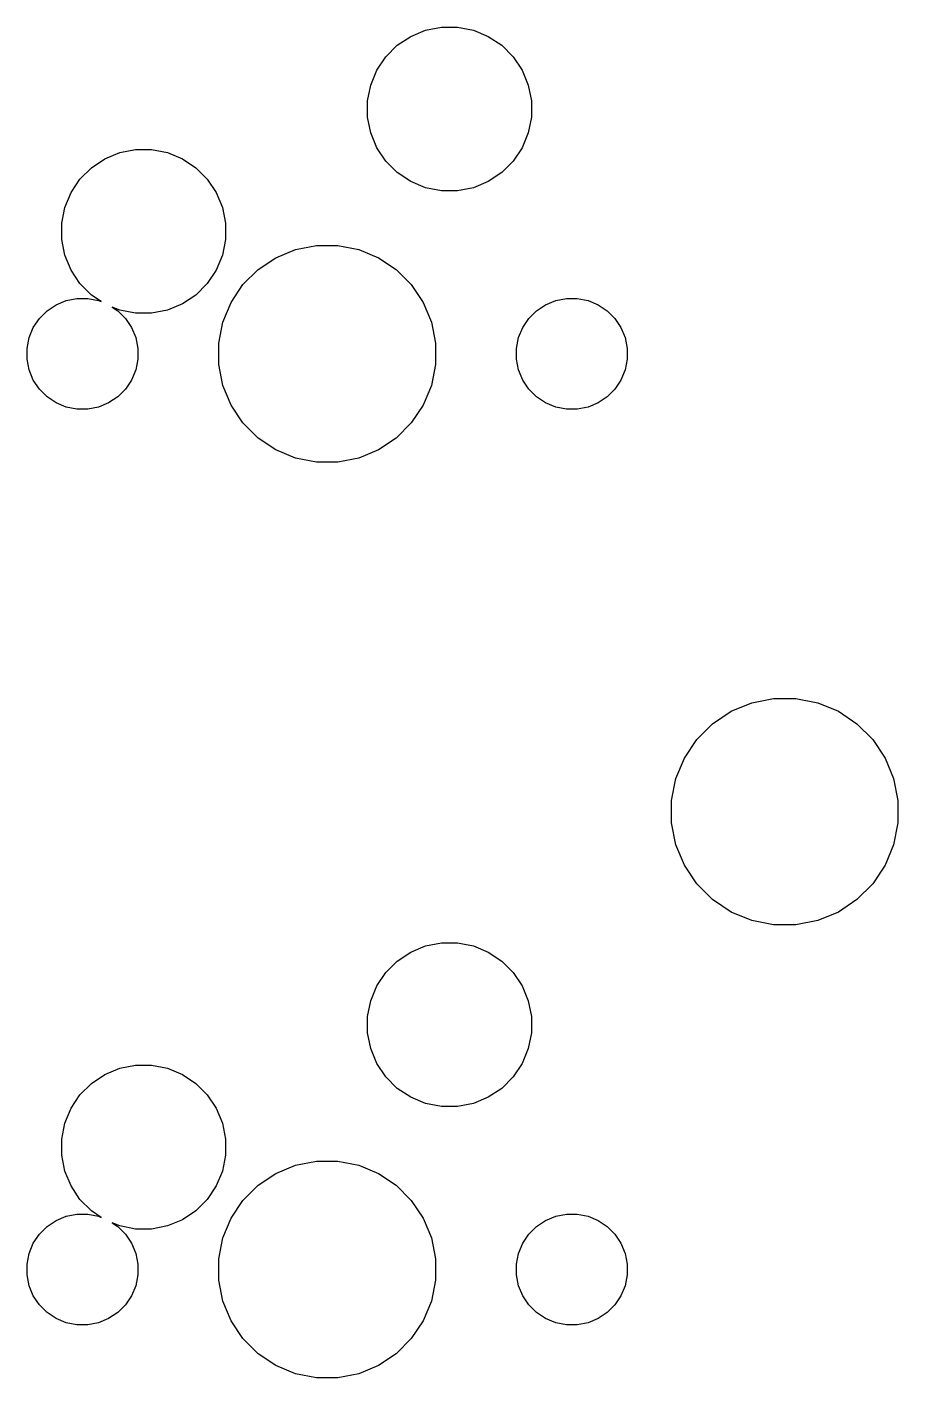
# Model space of a CAD drawing. Extents: x 0.5 to 11.1, y -4 to -0.8.
# Drawn here: x 0.546 to 1.258, y -2.245 to -1.142 of the extents above; entities that cross this region are included whole.
import ezdxf

# ---------------------------------------------------------------- set-up
doc = ezdxf.new("R2010")
doc.units = 0
doc.header["$MEASUREMENT"] = 0
doc.layers.add('BLACK', color=7, linetype='CONTINUOUS')

msp = doc.modelspace()

# ---------------------------------------------------------------- linework, layer by layer
at = {"layer": 'BLACK', "linetype": 'CONTINUOUS'}
for p, q in [((0.859931, -1.14935), (0.872111, -1.1443)), ((0.872111, -1.1443), (0.885042, -1.14173)), ((0.885042, -1.14173), (0.898226, -1.14173)), ((0.898226, -1.14173), (0.911156, -1.1443)), ((0.911156, -1.1443), (0.923337, -1.14935)), ((0.839647, -1.166), (0.848969, -1.15667)), ((0.848969, -1.15667), (0.859931, -1.14935)), ((0.923337, -1.14935), (0.934299, -1.15667)), ((0.934299, -1.15667), (0.943621, -1.166)), ((0.832322, -1.17696), (0.839647, -1.166)), ((0.943621, -1.166), (0.950946, -1.17696)), ((0.827277, -1.18914), (0.832322, -1.17696)), ((0.950946, -1.17696), (0.955991, -1.18914)), ((0.824705, -1.20207), (0.827277, -1.18914)), ((0.955991, -1.18914), (0.958563, -1.20207)), ((0.824705, -1.21525), (0.824705, -1.20207)), ((0.958563, -1.20207), (0.958563, -1.21525)), ((0.827277, -1.22818), (0.824705, -1.21525)), ((0.958563, -1.21525), (0.955991, -1.22818)), ((0.832322, -1.24036), (0.827277, -1.22818)), ((0.955991, -1.22818), (0.950946, -1.24036)), ((0.609931, -1.24935), (0.622111, -1.2443)), ((0.622111, -1.2443), (0.635042, -1.24173)), ((0.635042, -1.24173), (0.648226, -1.24173)), ((0.648226, -1.24173), (0.661156, -1.2443)), ((0.661156, -1.2443), (0.673337, -1.24935)), ((0.839647, -1.25133), (0.832322, -1.24036)), ((0.950946, -1.24036), (0.943621, -1.25133)), ((0.589647, -1.266), (0.598969, -1.25667)), ((0.598969, -1.25667), (0.609931, -1.24935)), ((0.673337, -1.24935), (0.684299, -1.25667)), ((0.684299, -1.25667), (0.693621, -1.266)), ((0.848969, -1.26065), (0.839647, -1.25133)), ((0.943621, -1.25133), (0.934299, -1.26065)), ((0.582322, -1.27696), (0.589647, -1.266)), ((0.693621, -1.266), (0.700946, -1.27696)), ((0.859931, -1.26797), (0.848969, -1.26065)), ((0.872111, -1.27302), (0.859931, -1.26797)), ((0.923337, -1.26797), (0.911156, -1.27302)), ((0.934299, -1.26065), (0.923337, -1.26797)), ((0.577277, -1.28914), (0.582322, -1.27696)), ((0.700946, -1.27696), (0.705991, -1.28914)), ((0.885042, -1.27559), (0.872111, -1.27302)), ((0.898226, -1.27559), (0.885042, -1.27559)), ((0.911156, -1.27302), (0.898226, -1.27559)), ((0.574705, -1.30207), (0.577277, -1.28914)), ((0.705991, -1.28914), (0.708563, -1.30207)), ((0.574705, -1.31525), (0.574705, -1.30207)), ((0.708563, -1.30207), (0.708563, -1.31525)), ((0.577277, -1.32818), (0.574705, -1.31525)), ((0.708563, -1.31525), (0.705991, -1.32818)), ((0.749674, -1.33016), (0.765795, -1.32348)), ((0.765795, -1.32348), (0.782909, -1.32008)), ((0.782909, -1.32008), (0.800359, -1.32008)), ((0.800359, -1.32008), (0.817472, -1.32348)), ((0.817472, -1.32348), (0.833594, -1.33016)), ((0.582322, -1.34036), (0.577277, -1.32818)), ((0.705991, -1.32818), (0.700946, -1.34036)), ((0.735166, -1.33985), (0.749674, -1.33016)), ((0.833594, -1.33016), (0.848102, -1.33985)), ((0.589647, -1.35133), (0.582322, -1.34036)), ((0.700946, -1.34036), (0.693621, -1.35133)), ((0.722827, -1.35219), (0.735166, -1.33985)), ((0.848102, -1.33985), (0.860441, -1.35219)), ((0.598969, -1.36065), (0.589647, -1.35133)), ((0.693621, -1.35133), (0.684299, -1.36065)), ((0.713133, -1.3667), (0.722827, -1.35219)), ((0.860441, -1.35219), (0.870135, -1.3667)), ((0.570188, -1.36854), (0.578427, -1.36513)), ((0.578427, -1.36513), (0.587175, -1.36339)), ((0.587175, -1.36339), (0.596093, -1.36339)), ((0.596093, -1.36339), (0.60484, -1.36513)), ((0.607022, -1.36603), (0.598969, -1.36065)), ((0.60484, -1.36513), (0.607022, -1.36603)), ((0.673337, -1.36797), (0.661156, -1.37302)), ((0.684299, -1.36065), (0.673337, -1.36797)), ((0.706455, -1.38282), (0.713133, -1.3667)), ((0.870135, -1.3667), (0.876812, -1.38282)), ((0.970188, -1.36854), (0.978427, -1.36513)), ((0.978427, -1.36513), (0.987175, -1.36339)), ((0.987175, -1.36339), (0.996093, -1.36339)), ((0.996093, -1.36339), (1.00484, -1.36513)), ((1.00484, -1.36513), (1.01308, -1.36854)), ((0.556466, -1.3798), (0.562772, -1.37349)), ((0.562772, -1.37349), (0.570188, -1.36854)), ((0.622111, -1.37302), (0.615989, -1.37048)), ((0.615989, -1.37048), (0.620495, -1.37349)), ((0.620495, -1.37349), (0.626802, -1.3798)), ((0.635042, -1.37559), (0.622111, -1.37302)), ((0.648226, -1.37559), (0.635042, -1.37559)), ((0.661156, -1.37302), (0.648226, -1.37559)), ((0.956466, -1.3798), (0.962772, -1.37349)), ((0.962772, -1.37349), (0.970188, -1.36854)), ((1.01308, -1.36854), (1.0205, -1.37349)), ((1.0205, -1.37349), (1.0268, -1.3798)), ((0.548098, -1.39545), (0.551511, -1.38722)), ((0.551511, -1.38722), (0.556466, -1.3798)), ((0.626802, -1.3798), (0.631757, -1.38722)), ((0.631757, -1.38722), (0.63517, -1.39545)), ((0.703051, -1.39994), (0.706455, -1.38282)), ((0.876812, -1.38282), (0.880217, -1.39994)), ((0.948098, -1.39545), (0.951511, -1.38722)), ((0.951511, -1.38722), (0.956466, -1.3798)), ((1.0268, -1.3798), (1.03176, -1.38722)), ((1.03176, -1.38722), (1.03517, -1.39545)), ((0.546358, -1.4042), (0.548098, -1.39545)), ((0.63517, -1.39545), (0.636909, -1.4042)), ((0.703051, -1.41739), (0.703051, -1.39994)), ((0.880217, -1.39994), (0.880217, -1.41739)), ((0.946358, -1.4042), (0.948098, -1.39545)), ((1.03517, -1.39545), (1.03691, -1.4042)), ((0.546358, -1.41312), (0.546358, -1.4042)), ((0.636909, -1.4042), (0.636909, -1.41312)), ((0.946358, -1.41312), (0.946358, -1.4042)), ((1.03691, -1.4042), (1.03691, -1.41312)), ((0.548098, -1.42187), (0.546358, -1.41312)), ((0.551511, -1.43011), (0.548098, -1.42187)), ((0.63517, -1.42187), (0.631757, -1.43011)), ((0.636909, -1.41312), (0.63517, -1.42187)), ((0.706455, -1.4345), (0.703051, -1.41739)), ((0.880217, -1.41739), (0.876812, -1.4345)), ((0.948098, -1.42187), (0.946358, -1.41312)), ((0.951511, -1.43011), (0.948098, -1.42187)), ((1.03517, -1.42187), (1.03176, -1.43011)), ((1.03691, -1.41312), (1.03517, -1.42187)), ((0.556466, -1.43752), (0.551511, -1.43011)), ((0.631757, -1.43011), (0.626802, -1.43752)), ((0.713133, -1.45062), (0.706455, -1.4345)), ((0.876812, -1.4345), (0.870135, -1.45062)), ((0.956466, -1.43752), (0.951511, -1.43011)), ((1.03176, -1.43011), (1.0268, -1.43752)), ((0.562772, -1.44383), (0.556466, -1.43752)), ((0.570188, -1.44878), (0.562772, -1.44383)), ((0.620495, -1.44383), (0.61308, -1.44878)), ((0.626802, -1.43752), (0.620495, -1.44383)), ((0.962772, -1.44383), (0.956466, -1.43752)), ((0.970188, -1.44878), (0.962772, -1.44383)), ((1.0205, -1.44383), (1.01308, -1.44878)), ((1.0268, -1.43752), (1.0205, -1.44383)), ((0.578427, -1.4522), (0.570188, -1.44878)), ((0.587175, -1.45394), (0.578427, -1.4522)), ((0.596093, -1.45394), (0.587175, -1.45394)), ((0.60484, -1.4522), (0.596093, -1.45394)), ((0.61308, -1.44878), (0.60484, -1.4522)), ((0.722827, -1.46513), (0.713133, -1.45062)), ((0.870135, -1.45062), (0.860441, -1.46513)), ((0.978427, -1.4522), (0.970188, -1.44878)), ((0.987175, -1.45394), (0.978427, -1.4522)), ((0.996093, -1.45394), (0.987175, -1.45394)), ((1.00484, -1.4522), (0.996093, -1.45394)), ((1.01308, -1.44878), (1.00484, -1.4522)), ((0.735166, -1.47747), (0.722827, -1.46513)), ((0.860441, -1.46513), (0.848102, -1.47747)), ((0.749674, -1.48716), (0.735166, -1.47747)), ((0.848102, -1.47747), (0.833594, -1.48716)), ((0.765795, -1.49384), (0.749674, -1.48716)), ((0.833594, -1.48716), (0.817472, -1.49384)), ((0.782909, -1.49724), (0.765795, -1.49384)), ((0.800359, -1.49724), (0.782909, -1.49724)), ((0.817472, -1.49384), (0.800359, -1.49724)), ((1.12183, -1.70069), (1.13866, -1.69371)), ((1.13866, -1.69371), (1.15654, -1.69016)), ((1.15654, -1.69016), (1.17476, -1.69016)), ((1.17476, -1.69016), (1.19264, -1.69371)), ((1.19264, -1.69371), (1.20947, -1.70069)), ((1.10667, -1.71081), (1.12183, -1.70069)), ((1.20947, -1.70069), (1.22463, -1.71081)), ((1.09378, -1.7237), (1.10667, -1.71081)), ((1.22463, -1.71081), (1.23751, -1.7237)), ((1.08366, -1.73885), (1.09378, -1.7237)), ((1.23751, -1.7237), (1.24764, -1.73885)), ((1.07669, -1.75569), (1.08366, -1.73885)), ((1.24764, -1.73885), (1.25461, -1.75569)), ((1.07313, -1.77356), (1.07669, -1.75569)), ((1.25461, -1.75569), (1.25817, -1.77356)), ((1.07313, -1.79179), (1.07313, -1.77356)), ((1.25817, -1.77356), (1.25817, -1.79179)), ((1.07669, -1.80966), (1.07313, -1.79179)), ((1.25817, -1.79179), (1.25461, -1.80966)), ((1.08366, -1.8265), (1.07669, -1.80966)), ((1.25461, -1.80966), (1.24764, -1.8265)), ((1.09378, -1.84166), (1.08366, -1.8265)), ((1.24764, -1.8265), (1.23751, -1.84166)), ((1.10667, -1.85454), (1.09378, -1.84166)), ((1.23751, -1.84166), (1.22463, -1.85454)), ((1.12183, -1.86467), (1.10667, -1.85454)), ((1.13866, -1.87164), (1.12183, -1.86467)), ((1.20947, -1.86467), (1.19264, -1.87164)), ((1.22463, -1.85454), (1.20947, -1.86467)), ((1.15654, -1.8752), (1.13866, -1.87164)), ((1.17476, -1.8752), (1.15654, -1.8752)), ((1.19264, -1.87164), (1.17476, -1.8752)), ((0.848969, -1.90471), (0.859931, -1.89738)), ((0.859931, -1.89738), (0.872111, -1.89234)), ((0.872111, -1.89234), (0.885042, -1.88976)), ((0.885042, -1.88976), (0.898226, -1.88976)), ((0.898226, -1.88976), (0.911156, -1.89234)), ((0.911156, -1.89234), (0.923337, -1.89738)), ((0.923337, -1.89738), (0.934299, -1.90471)), ((0.839647, -1.91403), (0.848969, -1.90471)), ((0.934299, -1.90471), (0.943621, -1.91403)), ((0.832322, -1.92499), (0.839647, -1.91403)), ((0.943621, -1.91403), (0.950946, -1.92499)), ((0.827277, -1.93717), (0.832322, -1.92499)), ((0.950946, -1.92499), (0.955991, -1.93717)), ((0.824705, -1.9501), (0.827277, -1.93717)), ((0.955991, -1.93717), (0.958563, -1.9501)), ((0.824705, -1.96328), (0.824705, -1.9501)), ((0.958563, -1.9501), (0.958563, -1.96328)), ((0.827277, -1.97622), (0.824705, -1.96328)), ((0.958563, -1.96328), (0.955991, -1.97622)), ((0.832322, -1.9884), (0.827277, -1.97622)), ((0.955991, -1.97622), (0.950946, -1.9884)), ((0.598969, -2.00471), (0.609931, -1.99738)), ((0.609931, -1.99738), (0.622111, -1.99234)), ((0.622111, -1.99234), (0.635042, -1.98976)), ((0.635042, -1.98976), (0.648226, -1.98976)), ((0.648226, -1.98976), (0.661156, -1.99234)), ((0.661156, -1.99234), (0.673337, -1.99738)), ((0.673337, -1.99738), (0.684299, -2.00471)), ((0.839647, -1.99936), (0.832322, -1.9884)), ((0.950946, -1.9884), (0.943621, -1.99936)), ((0.589647, -2.01403), (0.598969, -2.00471)), ((0.684299, -2.00471), (0.693621, -2.01403)), ((0.848969, -2.00868), (0.839647, -1.99936)), ((0.943621, -1.99936), (0.934299, -2.00868)), ((0.582322, -2.02499), (0.589647, -2.01403)), ((0.693621, -2.01403), (0.700946, -2.02499)), ((0.859931, -2.016), (0.848969, -2.00868)), ((0.872111, -2.02105), (0.859931, -2.016)), ((0.923337, -2.016), (0.911156, -2.02105)), ((0.934299, -2.00868), (0.923337, -2.016)), ((0.577277, -2.03717), (0.582322, -2.02499)), ((0.700946, -2.02499), (0.705991, -2.03717)), ((0.885042, -2.02362), (0.872111, -2.02105)), ((0.898226, -2.02362), (0.885042, -2.02362)), ((0.911156, -2.02105), (0.898226, -2.02362)), ((0.574705, -2.0501), (0.577277, -2.03717)), ((0.705991, -2.03717), (0.708563, -2.0501)), ((0.574705, -2.06328), (0.574705, -2.0501)), ((0.708563, -2.0501), (0.708563, -2.06328)), ((0.577277, -2.07622), (0.574705, -2.06328)), ((0.708563, -2.06328), (0.705991, -2.07622)), ((0.749674, -2.07819), (0.765795, -2.07151)), ((0.765795, -2.07151), (0.782909, -2.06811)), ((0.782909, -2.06811), (0.800359, -2.06811)), ((0.800359, -2.06811), (0.817472, -2.07151)), ((0.817472, -2.07151), (0.833594, -2.07819)), ((0.582322, -2.0884), (0.577277, -2.07622)), ((0.705991, -2.07622), (0.700946, -2.0884)), ((0.735166, -2.08789), (0.749674, -2.07819)), ((0.833594, -2.07819), (0.848102, -2.08789)), ((0.589647, -2.09936), (0.582322, -2.0884)), ((0.700946, -2.0884), (0.693621, -2.09936)), ((0.722827, -2.10022), (0.735166, -2.08789)), ((0.848102, -2.08789), (0.860441, -2.10022)), ((0.598969, -2.10868), (0.589647, -2.09936)), ((0.693621, -2.09936), (0.684299, -2.10868)), ((0.713133, -2.11473), (0.722827, -2.10022)), ((0.860441, -2.10022), (0.870135, -2.11473)), ((0.562772, -2.12153), (0.570188, -2.11657)), ((0.570188, -2.11657), (0.578427, -2.11316)), ((0.578427, -2.11316), (0.587175, -2.11142)), ((0.587175, -2.11142), (0.596093, -2.11142)), ((0.596093, -2.11142), (0.60484, -2.11316)), ((0.607022, -2.11406), (0.598969, -2.10868)), ((0.60484, -2.11316), (0.607022, -2.11406)), ((0.622111, -2.12105), (0.615989, -2.11851)), ((0.615989, -2.11851), (0.620495, -2.12153)), ((0.673337, -2.116), (0.661156, -2.12105)), ((0.684299, -2.10868), (0.673337, -2.116)), ((0.706455, -2.13085), (0.713133, -2.11473)), ((0.870135, -2.11473), (0.876812, -2.13085)), ((0.962772, -2.12153), (0.970188, -2.11657)), ((0.970188, -2.11657), (0.978427, -2.11316)), ((0.978427, -2.11316), (0.987175, -2.11142)), ((0.987175, -2.11142), (0.996093, -2.11142)), ((0.996093, -2.11142), (1.00484, -2.11316)), ((1.00484, -2.11316), (1.01308, -2.11657)), ((1.01308, -2.11657), (1.0205, -2.12153)), ((0.551511, -2.13525), (0.556466, -2.12783)), ((0.556466, -2.12783), (0.562772, -2.12153)), ((0.620495, -2.12153), (0.626802, -2.12783)), ((0.635042, -2.12362), (0.622111, -2.12105)), ((0.626802, -2.12783), (0.631757, -2.13525)), ((0.648226, -2.12362), (0.635042, -2.12362)), ((0.661156, -2.12105), (0.648226, -2.12362)), ((0.951511, -2.13525), (0.956466, -2.12783)), ((0.956466, -2.12783), (0.962772, -2.12153)), ((1.0205, -2.12153), (1.0268, -2.12783)), ((1.0268, -2.12783), (1.03176, -2.13525)), ((0.548098, -2.14349), (0.551511, -2.13525)), ((0.631757, -2.13525), (0.63517, -2.14349)), ((0.703051, -2.14797), (0.706455, -2.13085)), ((0.876812, -2.13085), (0.880217, -2.14797)), ((0.948098, -2.14349), (0.951511, -2.13525)), ((1.03176, -2.13525), (1.03517, -2.14349)), ((0.546358, -2.15223), (0.548098, -2.14349)), ((0.63517, -2.14349), (0.636909, -2.15223)), ((0.703051, -2.16542), (0.703051, -2.14797)), ((0.880217, -2.14797), (0.880217, -2.16542)), ((0.946358, -2.15223), (0.948098, -2.14349)), ((1.03517, -2.14349), (1.03691, -2.15223)), ((0.546358, -2.16115), (0.546358, -2.15223)), ((0.548098, -2.1699), (0.546358, -2.16115)), ((0.636909, -2.16115), (0.63517, -2.1699)), ((0.636909, -2.15223), (0.636909, -2.16115)), ((0.946358, -2.16115), (0.946358, -2.15223)), ((0.948098, -2.1699), (0.946358, -2.16115)), ((1.03691, -2.16115), (1.03517, -2.1699)), ((1.03691, -2.15223), (1.03691, -2.16115)), ((0.551511, -2.17814), (0.548098, -2.1699)), ((0.63517, -2.1699), (0.631757, -2.17814)), ((0.706455, -2.18253), (0.703051, -2.16542)), ((0.880217, -2.16542), (0.876812, -2.18253)), ((0.951511, -2.17814), (0.948098, -2.1699)), ((1.03517, -2.1699), (1.03176, -2.17814)), ((0.556466, -2.18555), (0.551511, -2.17814)), ((0.631757, -2.17814), (0.626802, -2.18555)), ((0.713133, -2.19865), (0.706455, -2.18253)), ((0.876812, -2.18253), (0.870135, -2.19865)), ((0.956466, -2.18555), (0.951511, -2.17814)), ((1.03176, -2.17814), (1.0268, -2.18555)), ((0.562772, -2.19186), (0.556466, -2.18555)), ((0.570188, -2.19682), (0.562772, -2.19186)), ((0.620495, -2.19186), (0.61308, -2.19682)), ((0.626802, -2.18555), (0.620495, -2.19186)), ((0.962772, -2.19186), (0.956466, -2.18555)), ((0.970188, -2.19682), (0.962772, -2.19186)), ((1.0205, -2.19186), (1.01308, -2.19682)), ((1.0268, -2.18555), (1.0205, -2.19186)), ((0.578427, -2.20023), (0.570188, -2.19682)), ((0.587175, -2.20197), (0.578427, -2.20023)), ((0.596093, -2.20197), (0.587175, -2.20197)), ((0.60484, -2.20023), (0.596093, -2.20197)), ((0.61308, -2.19682), (0.60484, -2.20023)), ((0.722827, -2.21316), (0.713133, -2.19865)), ((0.870135, -2.19865), (0.860441, -2.21316)), ((0.978427, -2.20023), (0.970188, -2.19682)), ((0.987175, -2.20197), (0.978427, -2.20023)), ((0.996093, -2.20197), (0.987175, -2.20197)), ((1.00484, -2.20023), (0.996093, -2.20197)), ((1.01308, -2.19682), (1.00484, -2.20023)), ((0.735166, -2.2255), (0.722827, -2.21316)), ((0.860441, -2.21316), (0.848102, -2.2255)), ((0.749674, -2.23519), (0.735166, -2.2255)), ((0.848102, -2.2255), (0.833594, -2.23519)), ((0.765795, -2.24187), (0.749674, -2.23519)), ((0.833594, -2.23519), (0.817472, -2.24187)), ((0.782909, -2.24528), (0.765795, -2.24187)), ((0.800359, -2.24528), (0.782909, -2.24528)), ((0.817472, -2.24187), (0.800359, -2.24528))]:
    msp.add_line(p, q, dxfattribs=at)

doc.saveas('drawing.dxf')
